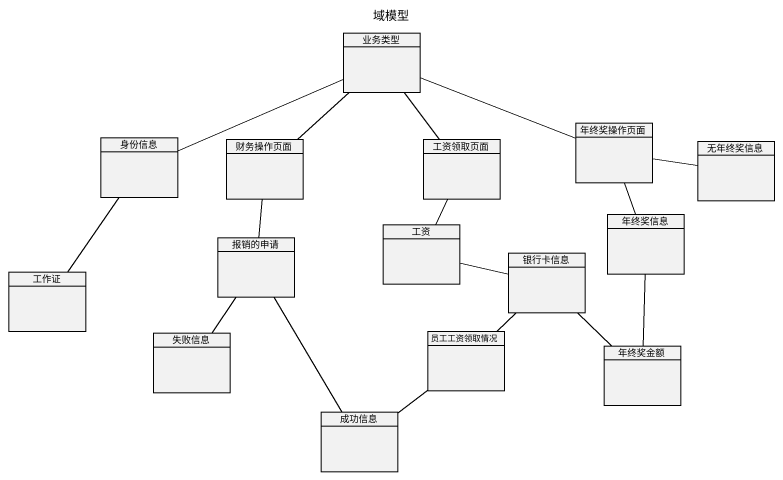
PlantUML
@startuml
title 域模型
hide circle
hide empty members
class 业务类型
class 身份信息
class 财务操作页面
class 工资领取页面
class 年终奖操作页面
class 无年终奖信息
class 工资
class 年终奖信息
class 工作证
class 报销的申请
class 银行卡信息
class 失败信息
class 员工工资领取情况
class 年终奖金额
class 成功信息
业务类型 -- 财务操作页面
业务类型 -- 工资领取页面
业务类型 -right- 年终奖操作页面
身份信息 -right- 业务类型
财务操作页面 -- 报销的申请
工资领取页面 -- 工资
年终奖操作页面 -right- 无年终奖信息
年终奖操作页面 -- 年终奖信息
工资 -right- 银行卡信息
年终奖信息 -- 年终奖金额
工作证 -up- 身份信息
银行卡信息 -- 员工工资领取情况
银行卡信息 -- 年终奖金额
失败信息 -up- 报销的申请
成功信息 -up- 报销的申请
成功信息 -up- 员工工资领取情况
@enduml
